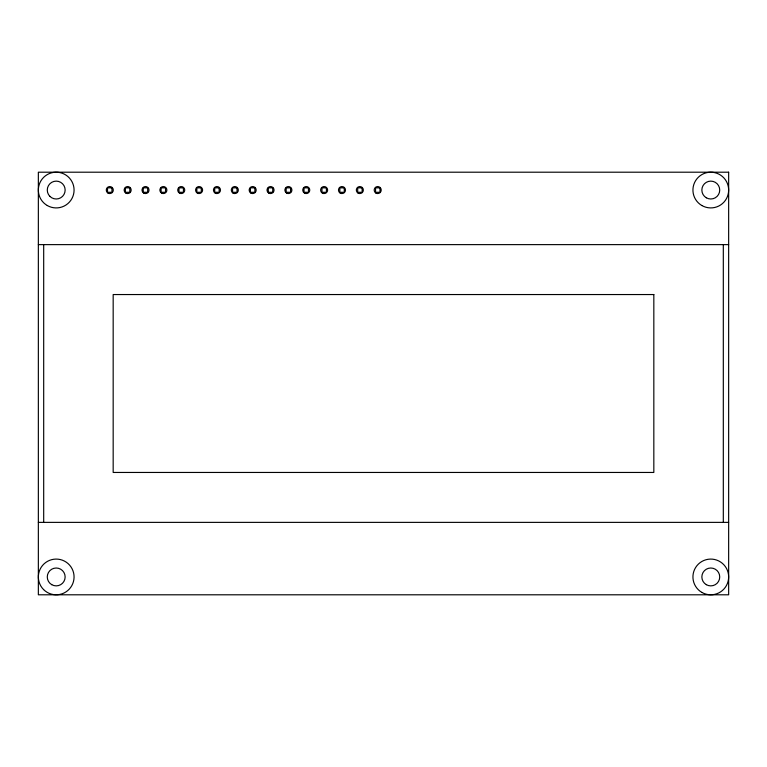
<?xml version="1.0" encoding="UTF-8"?>
<svg xmlns="http://www.w3.org/2000/svg" width="767" height="767" viewBox="0 0 767 767"><rect width="100%" height="100%" fill="white"/><g stroke="black" fill="none" stroke-linecap="round" stroke-linejoin="round"><path stroke-width="1.15" d="M38.35 244.625L728.65 244.625M38.35 522.375L728.65 522.375M723.31 244.625L723.31 522.375M43.69 244.625L43.69 522.375M728.65 172.201L38.35 172.201L38.35 594.799L728.65 594.799L728.65 172.201M111.953 187.857L107.524 187.857L107.524 192.287L111.953 192.287L111.953 187.857M129.815 187.857L125.385 187.857L125.385 192.287L129.815 192.287L129.815 187.857M147.676 187.857L143.247 187.857L143.247 192.287L147.676 192.287L147.676 187.857M165.538 187.857L161.108 187.857L161.108 192.287L165.538 192.287L165.538 187.857M183.428 187.857L178.999 187.857L178.999 192.287L183.428 192.287L183.428 187.857M201.29 187.857L196.86 187.857L196.86 192.287L201.29 192.287L201.29 187.857M219.151 187.857L214.722 187.857L214.722 192.287L219.151 192.287L219.151 187.857M237.013 187.857L232.583 187.857L232.583 192.287L237.013 192.287L237.013 187.857M254.874 187.857L250.435 187.857L250.435 192.287L254.874 192.287L254.874 187.857M272.726 187.857L268.297 187.857L268.297 192.287L272.726 192.287L272.726 187.857M290.588 187.857L286.158 187.857L286.158 192.287L290.588 192.287L290.588 187.857M308.449 187.857L304.02 187.857L304.02 192.287L308.449 192.287L308.449 187.857M326.406 187.857L321.977 187.857L321.977 192.287L326.406 192.287L326.406 187.857M344.268 187.857L339.839 187.857L339.839 192.287L344.268 192.287L344.268 187.857M362.129 187.857L357.7 187.857L357.7 192.287L362.129 192.287L362.129 187.857M379.991 187.857L375.562 187.857L375.562 192.287L379.991 192.287L379.991 187.857M653.829 294.547L113.171 294.547L113.171 472.453L653.829 472.453L653.829 294.547M51.744 584.675A8.926 8.926 0 0 0 65.137 576.937A8.926 8.926 0 0 0 51.744 569.21A8.926 8.926 0 0 0 51.744 584.675M49.893 196.371A8.926 8.926 0 0 0 64.84 192.373A8.926 8.926 0 0 0 53.901 181.434A8.926 8.926 0 0 0 49.893 196.371M108.032 193.102A3.519 3.519 0 0 0 113.305 190.063A3.519 3.519 0 0 0 108.032 187.014A3.519 3.519 0 0 0 108.032 193.102M125.893 193.102A3.519 3.519 0 0 0 131.167 190.063A3.519 3.519 0 0 0 125.893 187.014A3.519 3.519 0 0 0 125.893 193.102M143.755 193.102A3.519 3.519 0 0 0 149.028 190.063A3.519 3.519 0 0 0 143.755 187.014A3.519 3.519 0 0 0 143.755 193.102M161.616 193.102A3.519 3.519 0 0 0 166.89 190.063A3.519 3.519 0 0 0 161.616 187.014A3.519 3.519 0 0 0 161.616 193.102M375.945 193.102A3.519 3.519 0 0 0 381.218 190.063A3.519 3.519 0 0 0 375.945 187.014A3.519 3.519 0 0 0 375.945 193.102M706.321 197.79A8.926 8.926 0 0 0 719.724 190.063A8.926 8.926 0 0 0 706.321 182.325A8.926 8.926 0 0 0 706.321 197.79M358.084 193.102A3.519 3.519 0 0 0 363.357 190.063A3.519 3.519 0 0 0 358.084 187.014A3.519 3.519 0 0 0 358.084 193.102M179.478 193.102A3.519 3.519 0 0 0 184.751 190.063A3.519 3.519 0 0 0 179.478 187.014A3.519 3.519 0 0 0 179.478 193.102M197.34 193.102A3.519 3.519 0 0 0 202.613 190.063A3.519 3.519 0 0 0 197.34 187.014A3.519 3.519 0 0 0 197.34 193.102M215.201 193.102A3.519 3.519 0 0 0 220.474 190.063A3.519 3.519 0 0 0 215.201 187.014A3.519 3.519 0 0 0 215.201 193.102M233.053 193.102A3.519 3.519 0 0 0 238.336 190.063A3.519 3.519 0 0 0 233.053 187.014A3.519 3.519 0 0 0 233.053 193.102M250.914 193.102A3.519 3.519 0 0 0 256.188 190.063A3.519 3.519 0 0 0 250.914 187.014A3.519 3.519 0 0 0 250.914 193.102M268.776 193.102A3.519 3.519 0 0 0 274.049 190.063A3.519 3.519 0 0 0 268.776 187.014A3.519 3.519 0 0 0 268.776 193.102M286.637 193.102A3.519 3.519 0 0 0 291.911 190.063A3.519 3.519 0 0 0 286.637 187.014A3.519 3.519 0 0 0 286.637 193.102M304.499 193.102A3.519 3.519 0 0 0 309.772 190.063A3.519 3.519 0 0 0 304.499 187.014A3.519 3.519 0 0 0 304.499 193.102M322.361 193.102A3.519 3.519 0 0 0 327.634 190.063A3.519 3.519 0 0 0 322.361 187.014A3.519 3.519 0 0 0 322.361 193.102M340.222 193.102A3.519 3.519 0 0 0 345.495 190.063A3.519 3.519 0 0 0 340.222 187.014A3.519 3.519 0 0 0 340.222 193.102M706.321 584.675A8.926 8.926 0 0 0 719.724 576.937A8.926 8.926 0 0 0 706.321 569.21A8.926 8.926 0 0 0 706.321 584.675M701.863 592.412A17.862 17.862 0 0 0 728.65 576.937A17.862 17.862 0 0 0 701.863 561.473A17.862 17.862 0 0 0 701.863 592.412M47.276 205.527A17.862 17.862 0 0 0 74.073 190.063A17.862 17.862 0 0 0 47.276 174.588A17.862 17.862 0 0 0 47.276 205.527M701.863 205.527A17.862 17.862 0 0 0 728.65 190.063A17.862 17.862 0 0 0 701.863 174.588A17.862 17.862 0 0 0 701.863 205.527M43.585 589.574A17.862 17.862 0 0 0 73.459 581.568A17.862 17.862 0 0 0 51.59 559.689A17.862 17.862 0 0 0 43.585 589.574"/></g></svg>
